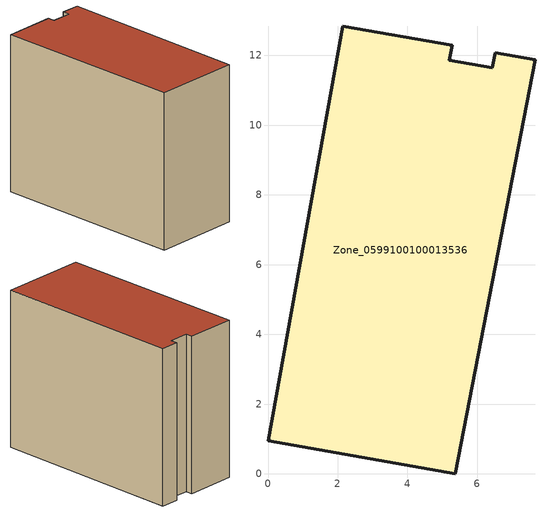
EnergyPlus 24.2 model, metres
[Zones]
Zone_0599100100013536
 floor ground (C_G): 5.2,11.87 6.42,11.65 6.51,12.08 7.66,11.88 5.38,0 0,0.95 2.15,12.84 5.28,12.29 z0
 wall outside (C_F): 6.42,11.65 5.2,11.87 5.28,12.29 2.15,12.84 0,0.95 5.38,0 7.66,11.88 6.51,12.08 6.42,11.65 z0:9.82
 roof outside (C_R): 2.15,12.84 0,0.95 5.38,0 7.66,11.88 6.51,12.08 6.42,11.65 5.2,11.87 5.28,12.29 z9.82
[BUILDING]
Pand.0599100100013536: North Axis=0; Terrain=City; Loads Convergence Tolerance Value=0.04; Temperature Convergence Tolerance Value=0.4; Solar Distribution=FullExterior; Maximum Number of Warmup Days=25; Minimum Number of Warmup Days=1
[Site:Location]
Rotterdam.The.Hague.AP_ZH_NLD Design_Conditions: Latitude=51.96; Longitude=4.45; Time Zone=1; Elevation=-4.5
[SITE:GROUNDTEMPERATURE:BUILDINGSURFACE]
18, 18, 18, 18, 18, 18, 18, 18, 18, 18, 18, 18
[MATERIAL] Thermal Absorptance=0.9; Solar Absorptance=0.7; Visible Absorptance=0.7
Name | Roughness | Thickness | Conductivity | Density | Specific Heat
G.TI.2015-2018 | MediumSmooth | 0.15 | 0.0428571 | 540 | 1210
F.TI.2015-2018 | Rough | 0.3 | 0.0666667 | 1920 | 840
R.TI.2015-2018 | MediumRough | 0.2 | 0.0333333 | 1500 | 1000
[CONSTRUCTION]
C_G: G.TI.2015-2018
C_F: F.TI.2015-2018
C_R: R.TI.2015-2018
[ZONE]
Zone_0599100100013536: Type=1; Multiplier=1; Ceiling Height=Autocalculate; Volume=Autocalculate; Floor Area=autocalculate; Part of Total Floor Area=Yes
[ZONEINFILTRATION:DESIGNFLOWRATE]
Infil_Zone_0599100100013536: Zone or ZoneList or Space or SpaceList=Zone_0599100100013536; Schedule=AlwaysOn; Design Flow Rate Calculation Method=Flow/Area; Flow Rate per Floor Area=0.0015; Constant Term Coefficient=1; Temperature Term Coefficient=0; Velocity Term Coefficient=0; Velocity Squared Term Coefficient=0
[HVACTEMPLATE:ZONE:IDEALLOADSAIRSYSTEM]
Zone_0599100100013536: Maximum Heating Supply Air Temperature=50; Minimum Cooling Supply Air Temperature=13; Maximum Heating Supply Air Humidity Ratio=0.0156; Minimum Cooling Supply Air Humidity Ratio=0.0077; Heating Limit=NoLimit; Cooling Limit=NoLimit; Dehumidification Control Type=ConstantSensibleHeatRatio; Cooling Sensible Heat Ratio=0.7; Dehumidification Setpoint=60; Humidification Control Type=None; Humidification Setpoint=30; Outdoor Air Method=None; Outdoor Air Flow Rate per Person=0.00944; Outdoor Air Flow Rate per Zone Floor Area=0; Outdoor Air Flow Rate per Zone=0; Demand Controlled Ventilation Type=None; Outdoor Air Economizer Type=NoEconomizer; Heat Recovery Type=None; Sensible Heat Recovery Effectiveness=0.7; Latent Heat Recovery Effectiveness=0.65
[ZONECONTROL:THERMOSTAT]
ThermostatControl_Zone_0599100100013536: Zone or ZoneList=Zone_0599100100013536; Control Type Schedule=DualSetpointControlType; Control 1=Thermostat_Zone_0599100100013536; Temperature Difference Between Cutout And Setpoint=0
[THERMOSTATSETPOINT:DUALSETPOINT]
Thermostat_Zone_0599100100013536: Heating Setpoint Temperature Schedule=HeatingSetpoint_Zone_0599100100013536; Cooling Setpoint Temperature Schedule=CoolingSetpoint_Zone_0599100100013536
[SCHEDULE:COMPACT]
HeatingSetpoint_Zone_0599100100013536: Through: 12/31, For: AllDays, Until: 24:00, 21
CoolingSetpoint_Zone_0599100100013536: Through: 12/31, For: AllDays, Until: 24:00, 24
DualSetpointControlType: Through: 12/31, For: AllDays, Until: 24:00, 4
AlwaysOn: Through: 12/31, For: AllDays, Until: 24:00, 1
